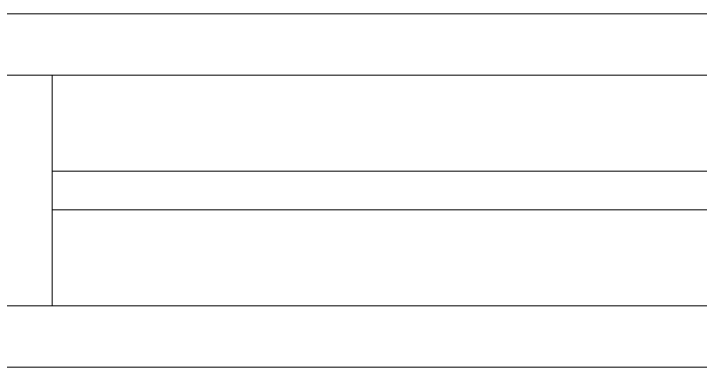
# Model space of a CAD drawing. Header units: millimetres. Extents: x -106145 to 154907, y -84585 to 152038.
# Drawn here: x 11913.7 to 12360.1, y -14494.9 to -14264.9 of the extents above; entities that cross this region are included whole.
import ezdxf

# ---------------------------------------------------------------- set-up
doc = ezdxf.new("R2010")
doc.units = ezdxf.units.MM
doc.linetypes.add('Cut Out Line _2_', pattern=[2, 1, -1])
doc.layers.add('A-DETL', color=7, linetype='Continuous', lineweight=5, true_color=0x00a600)
for name, color, linetype, lineweight in [('A-GLAZ-CURT', 7, 'Continuous', 5), ('A-GLAZ-CWMG', 7, 'Continuous', 5), ('A-WALL', 7, 'Continuous', 5)]:
    doc.layers.add(name, color=color, linetype=linetype, lineweight=lineweight)

# ---------------------------------------------------------------- blocks, each defined once
blk = doc.blocks.new('System Panel - Glazed-15194302-Site Plan -MAIN')
at = {"layer": 'A-GLAZ-CURT', "color": 253, "lineweight": 9, "true_color": 0xaaaaaa}
for p, q in [((425, 12.5), (-425, 12.5)), ((-425, 12.5), (-425, -12.5)), ((-425, -12.5), (425, -12.5))]:
    blk.add_line(p, q, dxfattribs=at)
blk = doc.blocks.new('Rectangular Mullion - 50 x 150mm-V90-Site Plan -MAIN')
at = {"layer": 'A-GLAZ-CWMG', "color": 253, "true_color": 0xaaaaaa}
for p, q in [((21988.75, -14304.95), (22838.75, -14304.95)), ((22838.75, -14454.95), (21988.75, -14454.95))]:
    blk.add_line(p, q, dxfattribs=at)
blk = doc.blocks.new('Rectangular Mullion - 50 x 150mm-15477612-Site Plan -MAIN')
at = {"layer": 'A-GLAZ-CWMG', "color": 253, "lineweight": 18, "true_color": 0xaaaaaa}
for p, q in [((-25, 75), (25, 75)), ((-25, -75), (-25, 75)), ((25, 75), (25, -75)), ((25, -75), (-25, -75))]:
    blk.add_line(p, q, dxfattribs=at)
blk = doc.blocks.new('2022_11_09_AB BLOCKFACADE WITH CONTINOUS WINDOW_rvt-1-Site Plan -MAIN')
at = {"layer": 'A-WALL', "color": 254, "true_color": 0xdddddd}
blk.add_line((9463.75, -14264.95), (13088.75, -14264.95), dxfattribs=at)
at = {"layer": 'A-WALL', "color": 253, "true_color": 0xaaaaaa}
blk.add_line((13688.75, -14494.95), (9463.75, -14494.95), dxfattribs=at)
at = {"color": 253, "lineweight": 5, "true_color": 0xaaaaaa, "extrusion": (0, 0, -1), "rotation": 180}
blk.add_blockref('Rectangular Mullion - 50 x 150mm-15477612-Site Plan -MAIN', (-11913.75, -14379.95), dxfattribs=at)
at = {"color": 253, "lineweight": 5, "true_color": 0xaaaaaa}
for name, p in [('Rectangular Mullion - 50 x 150mm-V90-Site Plan -MAIN', (-10050, 0)), ('System Panel - Glazed-15194302-Site Plan -MAIN', (12363.75, -14379.95))]:
    blk.add_blockref(name, p, dxfattribs=at)

msp = doc.modelspace()

# ---------------------------------------------------------------- block references
at = {"lineweight": 5}
msp.add_blockref('2022_11_09_AB BLOCKFACADE WITH CONTINOUS WINDOW_rvt-1-Site Plan -MAIN', (0, 0), dxfattribs=at)

# ---------------------------------------------------------------- next in the draw order: linework, layer by layer
at = {"layer": 'A-DETL', "color": 8, "linetype": 'Cut Out Line _2_', "true_color": 0x808080}
msp.add_line((-14611.25, -14264.95), (57388.75, -14264.95), dxfattribs=at)

doc.saveas('drawing.dxf')
